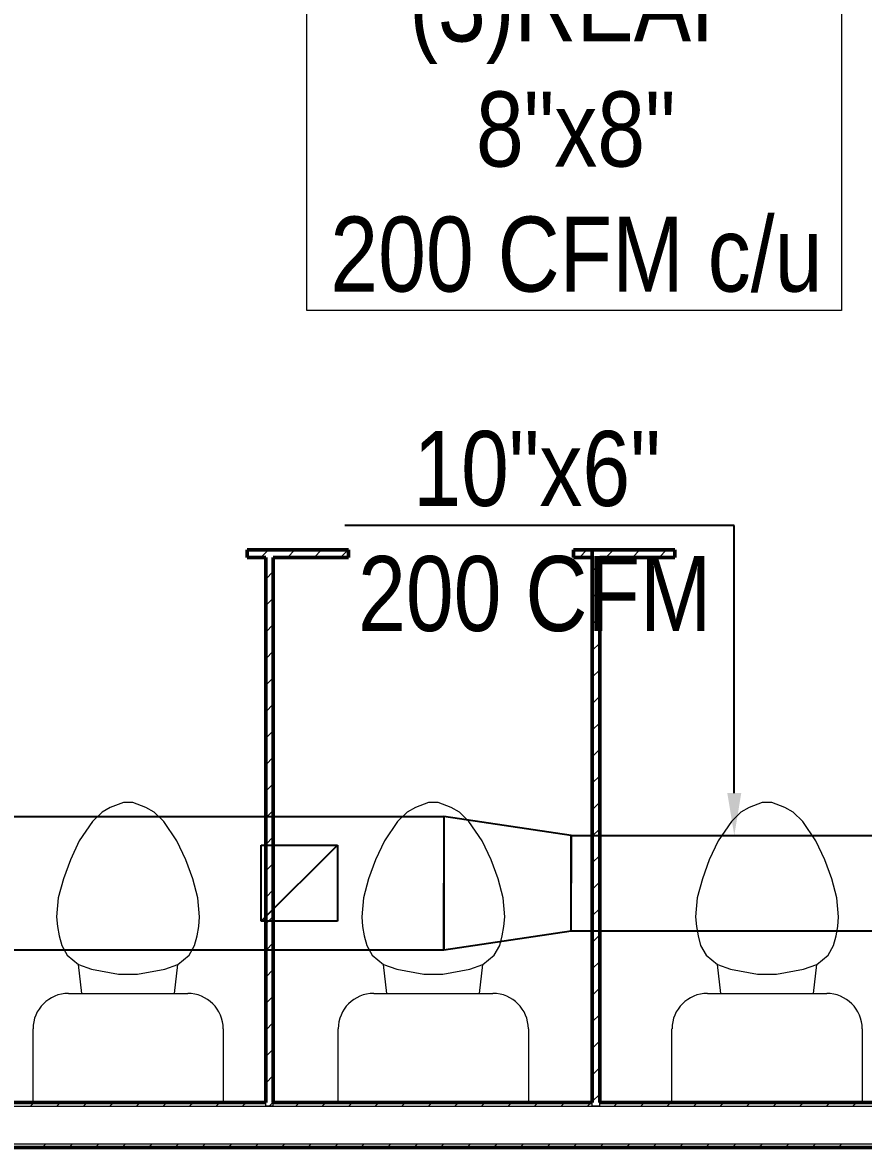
# Model space of a CAD drawing. Header units: inches. Extents: x -3 to 209, y -384 to 20.
# Drawn here: x 151.883 to 154.124, y -5.078 to -2.079 of the extents above; entities that cross this region are included whole.
import ezdxf
from ezdxf import colors
from ezdxf.entities.mleader import LeaderData, LeaderLine
from ezdxf.math import Vec2, Vec3

# ---------------------------------------------------------------- set-up
doc = ezdxf.new("R2010")
doc.units = ezdxf.units.IN
doc.header["$MEASUREMENT"] = 0
doc.linetypes.add('HIDDEN2', pattern=[0.1875, 0.125, -0.0625])
for name, color, linetype in [('A-WALL', 253, 'Continuous'), ('HVAC-Extraccion', 114, 'Continuous'), ('HVAC-Rejillas', 2, 'HIDDEN2')]:
    doc.layers.add(name, color=color, linetype=linetype)
for name, color, linetype, lineweight in [('A-WALL-PATT', 253, 'Continuous', 50), ('HVAC -Textos Extraccion', 2, 'Continuous', 9), ('HVAC -Textos Rejillas', 2, 'Continuous', 9), ('P-SANR-FIXT', 253, 'Continuous', 9)]:
    doc.layers.add(name, color=color, linetype=linetype, lineweight=lineweight)
doc.styles.add('Arial Narrow', font='ARIALN.TTF', dxfattribs={"height": 0.00295})
doc.styles.get("Standard").update_dxf_attribs({"font": 'arial.ttf'})

# ---------------------------------------------------------------- blocks, each defined once
blk = doc.blocks.new('rr')
at = {"linetype": 'ByBlock', "lineweight": -2}
for p, q in [((-0.0127, -0.0127), (0.0127, 0.0127)), ((-0.0127, -0.0127), (-0.0127, 0.0127)), ((-0.0127, 0.0127), (0.0127, 0.0127)), ((0.0127, 0.0127), (0.0127, -0.0127)), ((0.0127, -0.0127), (-0.0127, -0.0127))]:
    blk.add_line(p, q, dxfattribs=at)

msp = doc.modelspace()

# ---------------------------------------------------------------- linework, layer by layer
at = {"layer": 'A-WALL', "lineweight": 50}
for p, q in [((152.7518, -3.4855), (152.4818, -3.4855)), ((152.4818, -3.4855), (152.4818, -3.5055)), ((152.4818, -3.5055), (152.5318, -3.5055)), ((152.5318, -3.5055), (152.5318, -4.9584)), ((152.5518, -3.5055), (152.7518, -3.5055)), ((152.5518, -4.9584), (152.5518, -3.5055)), ((152.7518, -3.5055), (152.7518, -3.4855)), ((153.4018, -3.4855), (153.3518, -3.4855)), ((153.3518, -3.4855), (153.3518, -3.5055)), ((153.3518, -3.5055), (153.4018, -3.5055)), ((153.6218, -3.4855), (153.4018, -3.4855)), ((153.4018, -3.4855), (153.4018, -3.5055)), ((153.4018, -3.5055), (153.4018, -3.4855)), ((153.4018, -3.5055), (153.4018, -4.9584)), ((153.4218, -3.5055), (153.6218, -3.5055)), ((153.4218, -4.9584), (153.4218, -3.5055)), ((153.6218, -3.5055), (153.6218, -3.4855)), ((152.5318, -4.9584), (151.6818, -4.9584)), ((153.4018, -4.9584), (152.5518, -4.9584)), ((154.2718, -4.9584), (153.4218, -4.9584)), ((148.2018, -5.0784), (155.1462, -5.0784))]:
    msp.add_line(p, q, dxfattribs=at)
at = {"layer": 'A-WALL', "lineweight": 18}
for p, q in [((151.6818, -4.9684), (152.5318, -4.9684)), ((152.5318, -4.9684), (152.5318, -4.9584)), ((152.5318, -4.9684), (152.5518, -4.9684)), ((152.5518, -4.9684), (152.5318, -4.9684)), ((152.5518, -4.9684), (152.5518, -4.9584)), ((152.5518, -4.9684), (153.4018, -4.9684)), ((153.4018, -4.9684), (153.4018, -4.9584)), ((153.4218, -4.9684), (153.4018, -4.9684)), ((153.4018, -4.9684), (153.4218, -4.9684)), ((153.4218, -4.9684), (153.4218, -4.9584)), ((153.4218, -4.9684), (154.2718, -4.9684)), ((148.2118, -5.0684), (155.1462, -5.0684))]:
    msp.add_line(p, q, dxfattribs=at)
at = {"layer": 'A-WALL-PATT', "linetype": 'Continuous', "lineweight": 9}
for p, q in [((152.5188, -3.5055), (152.5388, -3.4855)), ((152.5895, -3.5055), (152.6095, -3.4855)), ((152.6602, -3.5055), (152.6802, -3.4855)), ((152.731, -3.5055), (152.751, -3.4855)), ((153.3674, -3.5055), (153.3874, -3.4855)), ((153.4381, -3.5055), (153.4581, -3.4855)), ((153.5088, -3.5055), (153.5288, -3.4855)), ((153.5795, -3.5055), (153.5995, -3.4855)), ((153.4018, -3.5417), (153.4218, -3.5217)), ((152.5318, -3.5632), (152.5518, -3.5432)), ((153.4018, -3.6124), (153.4218, -3.5924)), ((152.5318, -3.6339), (152.5518, -3.6139)), ((152.5318, -3.7046), (152.5518, -3.6846)), ((153.4018, -3.6832), (153.4218, -3.6632)), ((153.4018, -3.7539), (153.4218, -3.7339)), ((152.5318, -3.7753), (152.5518, -3.7553)), ((153.4018, -3.8246), (153.4218, -3.8046)), ((152.5318, -3.846), (152.5518, -3.826)), ((152.5318, -3.9168), (152.5518, -3.8968)), ((153.4018, -3.8953), (153.4218, -3.8753)), ((153.4018, -3.966), (153.4218, -3.946)), ((152.5318, -3.9875), (152.5518, -3.9675)), ((153.4018, -4.0367), (153.4218, -4.0167)), ((152.5318, -4.0582), (152.5518, -4.0382)), ((153.4018, -4.1074), (153.4218, -4.0874)), ((152.5318, -4.1289), (152.5518, -4.1089)), ((153.4018, -4.1781), (153.4218, -4.1581)), ((152.5318, -4.1996), (152.5518, -4.1796)), ((152.5318, -4.2703), (152.5518, -4.2503)), ((153.4018, -4.2488), (153.4218, -4.2288)), ((153.4018, -4.3196), (153.4218, -4.2996)), ((152.5318, -4.341), (152.5518, -4.321)), ((153.4018, -4.3903), (153.4218, -4.3703)), ((152.5318, -4.4117), (152.5518, -4.3917)), ((152.5318, -4.4824), (152.5518, -4.4624)), ((153.4018, -4.461), (153.4218, -4.441)), ((153.4018, -4.5317), (153.4218, -4.5117)), ((152.5318, -4.5532), (152.5518, -4.5332)), ((153.4018, -4.6024), (153.4218, -4.5824)), ((152.5318, -4.6239), (152.5518, -4.6039)), ((152.5318, -4.6946), (152.5518, -4.6746)), ((153.4018, -4.6731), (153.4218, -4.6531)), ((153.4018, -4.7438), (153.4218, -4.7238)), ((152.5318, -4.7653), (152.5518, -4.7453)), ((153.4018, -4.8145), (153.4218, -4.7945)), ((152.5318, -4.836), (152.5518, -4.816)), ((152.5318, -4.9067), (152.5518, -4.8867)), ((153.4018, -4.8852), (153.4218, -4.8652)), ((153.4018, -4.9559), (153.4218, -4.9359)), ((151.9044, -4.9684), (151.9144, -4.9584)), ((151.9751, -4.9684), (151.9851, -4.9584)), ((152.0458, -4.9684), (152.0558, -4.9584)), ((152.1165, -4.9684), (152.1265, -4.9584)), ((152.1872, -4.9684), (152.1972, -4.9584)), ((152.2579, -4.9684), (152.2679, -4.9584)), ((152.3287, -4.9684), (152.3387, -4.9584)), ((152.3994, -4.9684), (152.4094, -4.9584)), ((152.4701, -4.9684), (152.4801, -4.9584)), ((152.5408, -4.9684), (152.5518, -4.9574)), ((152.6115, -4.9684), (152.6215, -4.9584)), ((152.6822, -4.9684), (152.6922, -4.9584)), ((152.7529, -4.9684), (152.7629, -4.9584)), ((152.8236, -4.9684), (152.8336, -4.9584)), ((152.8943, -4.9684), (152.9043, -4.9584)), ((152.9651, -4.9684), (152.9751, -4.9584)), ((153.0358, -4.9684), (153.0458, -4.9584)), ((153.1065, -4.9684), (153.1165, -4.9584)), ((153.1772, -4.9684), (153.1872, -4.9584)), ((153.2479, -4.9684), (153.2579, -4.9584)), ((153.3186, -4.9684), (153.3286, -4.9584)), ((153.3893, -4.9684), (153.3993, -4.9584)), ((153.46, -4.9684), (153.47, -4.9584)), ((153.5307, -4.9684), (153.5407, -4.9584)), ((153.6014, -4.9684), (153.6114, -4.9584)), ((153.6722, -4.9684), (153.6822, -4.9584)), ((153.7429, -4.9684), (153.7529, -4.9584)), ((153.8136, -4.9684), (153.8236, -4.9584)), ((153.8843, -4.9684), (153.8943, -4.9584)), ((153.955, -4.9684), (153.965, -4.9584)), ((154.0257, -4.9684), (154.0357, -4.9584)), ((154.0964, -4.9684), (154.1064, -4.9584)), ((151.9358, -5.0784), (151.9458, -5.0684)), ((152.0065, -5.0784), (152.0165, -5.0684)), ((152.0772, -5.0784), (152.0872, -5.0684)), ((152.1479, -5.0784), (152.1579, -5.0684)), ((152.2187, -5.0784), (152.2287, -5.0684)), ((152.2894, -5.0784), (152.2994, -5.0684)), ((152.3601, -5.0784), (152.3701, -5.0684)), ((152.4308, -5.0784), (152.4408, -5.0684)), ((152.5015, -5.0784), (152.5115, -5.0684)), ((152.5722, -5.0784), (152.5822, -5.0684)), ((152.6429, -5.0784), (152.6529, -5.0684)), ((152.7136, -5.0784), (152.7236, -5.0684)), ((152.7843, -5.0784), (152.7943, -5.0684)), ((152.8551, -5.0784), (152.8651, -5.0684)), ((152.9258, -5.0784), (152.9358, -5.0684)), ((152.9965, -5.0784), (153.0065, -5.0684)), ((153.0672, -5.0784), (153.0772, -5.0684)), ((153.1379, -5.0784), (153.1479, -5.0684)), ((153.2086, -5.0784), (153.2186, -5.0684)), ((153.2793, -5.0784), (153.2893, -5.0684)), ((153.35, -5.0784), (153.36, -5.0684)), ((153.4207, -5.0784), (153.4307, -5.0684)), ((153.4914, -5.0784), (153.5014, -5.0684)), ((153.5622, -5.0784), (153.5722, -5.0684)), ((153.6329, -5.0784), (153.6429, -5.0684)), ((153.7036, -5.0784), (153.7136, -5.0684)), ((153.7743, -5.0784), (153.7843, -5.0684)), ((153.845, -5.0784), (153.855, -5.0684)), ((153.9157, -5.0784), (153.9257, -5.0684)), ((153.9864, -5.0784), (153.9964, -5.0684)), ((154.0571, -5.0784), (154.0671, -5.0684))]:
    msp.add_line(p, q, dxfattribs=at)
at = {"layer": 'HVAC -Textos Rejillas'}
msp.add_lwpolyline([(154.0655, -2.8475), (152.6408, -2.8475), (152.6408, -1.9129), (154.0655, -1.9129)], close=True, dxfattribs=at)
at = {"layer": 'HVAC-Extraccion'}
for p, q in [((149.6476, -4.1958), (153.0059, -4.1958)), ((153.0059, -4.1958), (153.0059, -4.3736)), ((153.3457, -4.2466), (153.3457, -4.3736)), ((153.3457, -4.2466), (154.5382, -4.2466)), ((153.0059, -4.5514), (153.0059, -4.3736)), ((153.3457, -4.5006), (153.3457, -4.3736)), ((153.3457, -4.5006), (154.5382, -4.5006)), ((149.6476, -4.5514), (153.0059, -4.5514))]:
    msp.add_line(p, q, dxfattribs=at)
msp.add_lwpolyline([(153.3457, -4.2466), (153.006, -4.1958), (153.006, -4.5514), (153.3457, -4.5006)], close=True, dxfattribs=at)
at = {"layer": 'P-SANR-FIXT'}
for p, q in [((152.1522, -4.1589), (152.1173, -4.1716)), ((152.1776, -4.1589), (152.1522, -4.1589)), ((152.2125, -4.1716), (152.1776, -4.1589)), ((152.9654, -4.1589), (152.9305, -4.1716)), ((152.9908, -4.1589), (152.9654, -4.1589)), ((153.0257, -4.1716), (152.9908, -4.1589)), ((153.8548, -4.1589), (153.8199, -4.1716)), ((153.8802, -4.1589), (153.8548, -4.1589)), ((153.9151, -4.1716), (153.8802, -4.1589)), ((152.0953, -4.1843), (152.0699, -4.2097)), ((152.1173, -4.1716), (152.0953, -4.1843)), ((152.2345, -4.1843), (152.2125, -4.1716)), ((152.2599, -4.2097), (152.2345, -4.1843)), ((152.9085, -4.1843), (152.8831, -4.2097)), ((152.9305, -4.1716), (152.9085, -4.1843)), ((153.0477, -4.1843), (153.0257, -4.1716)), ((153.0731, -4.2097), (153.0477, -4.1843)), ((153.7979, -4.1843), (153.7725, -4.2097)), ((153.8199, -4.1716), (153.7979, -4.1843)), ((153.9371, -4.1843), (153.9151, -4.1716)), ((153.9625, -4.2097), (153.9371, -4.1843)), ((152.0699, -4.2097), (152.0347, -4.2605)), ((152.2951, -4.2605), (152.2599, -4.2097)), ((152.8831, -4.2097), (152.8479, -4.2605)), ((153.1083, -4.2605), (153.0731, -4.2097)), ((153.7725, -4.2097), (153.7373, -4.2605)), ((153.9977, -4.2605), (153.9625, -4.2097)), ((152.0347, -4.2605), (152.011, -4.3113)), ((152.3188, -4.3113), (152.2951, -4.2605)), ((152.8479, -4.2605), (152.8242, -4.3113)), ((153.132, -4.3113), (153.1083, -4.2605)), ((153.7373, -4.2605), (153.7136, -4.3113)), ((154.0214, -4.3113), (153.9977, -4.2605)), ((152.011, -4.3113), (151.9925, -4.3621)), ((152.3373, -4.3621), (152.3188, -4.3113)), ((152.8242, -4.3113), (152.8057, -4.3621)), ((153.1505, -4.3621), (153.132, -4.3113)), ((153.7136, -4.3113), (153.6951, -4.3621)), ((154.0399, -4.3621), (154.0214, -4.3113)), ((151.9925, -4.3621), (151.9788, -4.4131)), ((152.351, -4.4131), (152.3373, -4.3621)), ((152.8057, -4.3621), (152.792, -4.4131)), ((153.1642, -4.4131), (153.1505, -4.3621)), ((153.6951, -4.3621), (153.6814, -4.4131)), ((154.0536, -4.4131), (154.0399, -4.3621)), ((151.9788, -4.4131), (151.9744, -4.4637)), ((152.3554, -4.4637), (152.351, -4.4131)), ((152.792, -4.4131), (152.7876, -4.4637)), ((153.1686, -4.4637), (153.1642, -4.4131)), ((153.6814, -4.4131), (153.677, -4.4637)), ((154.058, -4.4637), (154.0536, -4.4131)), ((151.9744, -4.4637), (151.9766, -4.489)), ((152.3532, -4.489), (152.3554, -4.4637)), ((152.7876, -4.4637), (152.7898, -4.489)), ((153.1664, -4.489), (153.1686, -4.4637)), ((153.677, -4.4637), (153.6792, -4.489)), ((154.0558, -4.489), (154.058, -4.4637)), ((151.9766, -4.489), (151.9811, -4.5145)), ((152.3487, -4.5145), (152.3532, -4.489)), ((152.7898, -4.489), (152.7943, -4.5145)), ((153.1619, -4.5145), (153.1664, -4.489)), ((153.6792, -4.489), (153.6837, -4.5145)), ((154.0513, -4.5145), (154.0558, -4.489)), ((151.9811, -4.5145), (151.9879, -4.5399)), ((152.3419, -4.5399), (152.3487, -4.5145)), ((152.7943, -4.5145), (152.8011, -4.5399)), ((153.1551, -4.5399), (153.1619, -4.5145)), ((153.6837, -4.5145), (153.6905, -4.5399)), ((154.0445, -4.5399), (154.0513, -4.5145)), ((151.9879, -4.5399), (152.0023, -4.5653)), ((152.3275, -4.5653), (152.3419, -4.5399)), ((152.8011, -4.5399), (152.8155, -4.5653)), ((153.1407, -4.5653), (153.1551, -4.5399)), ((153.6905, -4.5399), (153.7049, -4.5653)), ((154.0301, -4.5653), (154.0445, -4.5399)), ((152.0023, -4.5653), (152.0326, -4.5907)), ((152.2972, -4.5907), (152.3275, -4.5653)), ((152.8155, -4.5653), (152.8458, -4.5907)), ((153.1104, -4.5907), (153.1407, -4.5653)), ((153.7049, -4.5653), (153.7352, -4.5907)), ((153.9998, -4.5907), (154.0301, -4.5653)), ((152.0326, -4.5907), (152.0675, -4.6034)), ((152.0414, -4.6675), (152.0326, -4.5907)), ((152.0675, -4.6034), (152.1395, -4.6161)), ((152.1395, -4.6161), (152.1903, -4.6161)), ((152.1903, -4.6161), (152.2623, -4.6034)), ((152.2623, -4.6034), (152.2972, -4.5907)), ((152.2884, -4.6675), (152.2972, -4.5907)), ((152.8458, -4.5907), (152.8807, -4.6034)), ((152.8546, -4.6675), (152.8458, -4.5907)), ((152.8807, -4.6034), (152.9527, -4.6161)), ((152.9527, -4.6161), (153.0035, -4.6161)), ((153.0035, -4.6161), (153.0755, -4.6034)), ((153.0755, -4.6034), (153.1104, -4.5907)), ((153.1016, -4.6675), (153.1104, -4.5907)), ((153.7352, -4.5907), (153.7701, -4.6034)), ((153.744, -4.6675), (153.7352, -4.5907)), ((153.7701, -4.6034), (153.8421, -4.6161)), ((153.8421, -4.6161), (153.8929, -4.6161)), ((153.8929, -4.6161), (153.9649, -4.6034)), ((153.9649, -4.6034), (153.9998, -4.5907)), ((153.991, -4.6675), (153.9998, -4.5907)), ((152.0061, -4.6675), (152.3236, -4.6675)), ((152.8193, -4.6675), (153.1368, -4.6675)), ((153.7088, -4.6675), (154.0263, -4.6675)), ((151.9115, -4.9584), (151.9115, -4.7622)), ((152.4183, -4.7622), (152.4183, -4.9584)), ((152.7247, -4.9584), (152.7247, -4.7622)), ((153.2315, -4.7622), (153.2315, -4.9584)), ((153.6141, -4.9584), (153.6141, -4.7622)), ((154.1209, -4.7622), (154.1209, -4.9584)), ((152.4183, -4.9584), (151.9115, -4.9584)), ((153.2315, -4.9584), (152.7247, -4.9584)), ((154.1209, -4.9584), (153.6141, -4.9584))]:
    msp.add_line(p, q, dxfattribs=at)
for centre, start, end in [((152.0061, -4.7622), 90, 180), ((152.3236, -4.7622), 0, 90), ((152.8193, -4.7622), 90, 180), ((153.1368, -4.7622), 0, 90), ((153.7088, -4.7622), 90, 180), ((154.0263, -4.7622), 0, 90)]:
    msp.add_arc(centre, 0.0946, start, end, dxfattribs=at)

# ---------------------------------------------------------------- block references
at = {"layer": 'HVAC-Rejillas', "xscale": 8, "yscale": 8, "zscale": 12}
msp.add_blockref('rr', (152.6214, -4.3736), dxfattribs=at)

# ---------------------------------------------------------------- texts
at = {"layer": 'HVAC -Textos Extraccion', "insert": (152.687, -3.1682), "char_height": 0.2, "width": 1.099514, "attachment_point": 1, "style": 'Arial Narrow'}
msp.add_mtext('\\pi0.23768;10"x6"\\P\\pi0.09048;200 CFM', dxfattribs=at)
at = {"layer": 'HVAC -Textos Rejillas', "insert": (152.5304, -1.9299), "char_height": 0.2, "width": 1.634804, "attachment_point": 1, "style": 'Arial Narrow'}
msp.add_mtext('\\pi0.38391;(3)REAF\\P\\pi0.56133;8"x8"\\P\\pi0.1732;200 CFM c/u', dxfattribs=at)

# ---------------------------------------------------------------- leaders
at = {"layer": 'HVAC -Textos Rejillas'}
ml = msp.add_multileader_mtext('Standard', dxfattribs=at)
ml.set_content('', color=256)
ml.set_leader_properties()
ml.build(insert=Vec2(0, 0))
ml.multileader.update_dxf_attribs({"dogleg_length": 0.36, "arrow_head_size": 0.1128})
ctx = ml.context
ctx.base_point, ctx.char_height, ctx.arrow_head_size, ctx.landing_gap_size, ctx.plane_origin, ctx.plane_x_axis, ctx.plane_y_axis = Vec3(152.7423, -3.4205), 0.1128, 0.1128, 0.0564, Vec3(147.8464, -2.5847), Vec3(-1, 0), Vec3(0, -1)
notes = []
notes.append((ctx, [(1, (1, 1, 0), (153.7801, -3.4205), (-1, 0), 1.0378, [(0, [(153.7801, -4.2466)], 0, [])])]))
ctx.mtext.insert, ctx.mtext.text_direction, ctx.mtext.rotation, ctx.mtext.flow_direction = Vec3(152.6859, -3.4769), Vec3(-1, 0), 3.141593, 5
for ctx, leaders in notes:
    for number, flags, end, landing, length, lines in leaders:
        leader = LeaderData()
        leader.index, (leader.has_last_leader_line, leader.has_dogleg_vector, leader.attachment_direction) = number, flags
        leader.last_leader_point, leader.dogleg_vector, leader.dogleg_length = Vec3(end), Vec3(landing), length
        for number, points, colour, breaks in lines:
            line = LeaderLine()
            line.index, line.vertices, line.color, line.breaks = number, Vec3.list(points), colors.encode_raw_color(colour), breaks
            leader.lines.append(line)
        ctx.leaders.append(leader)

doc.saveas('drawing.dxf')
